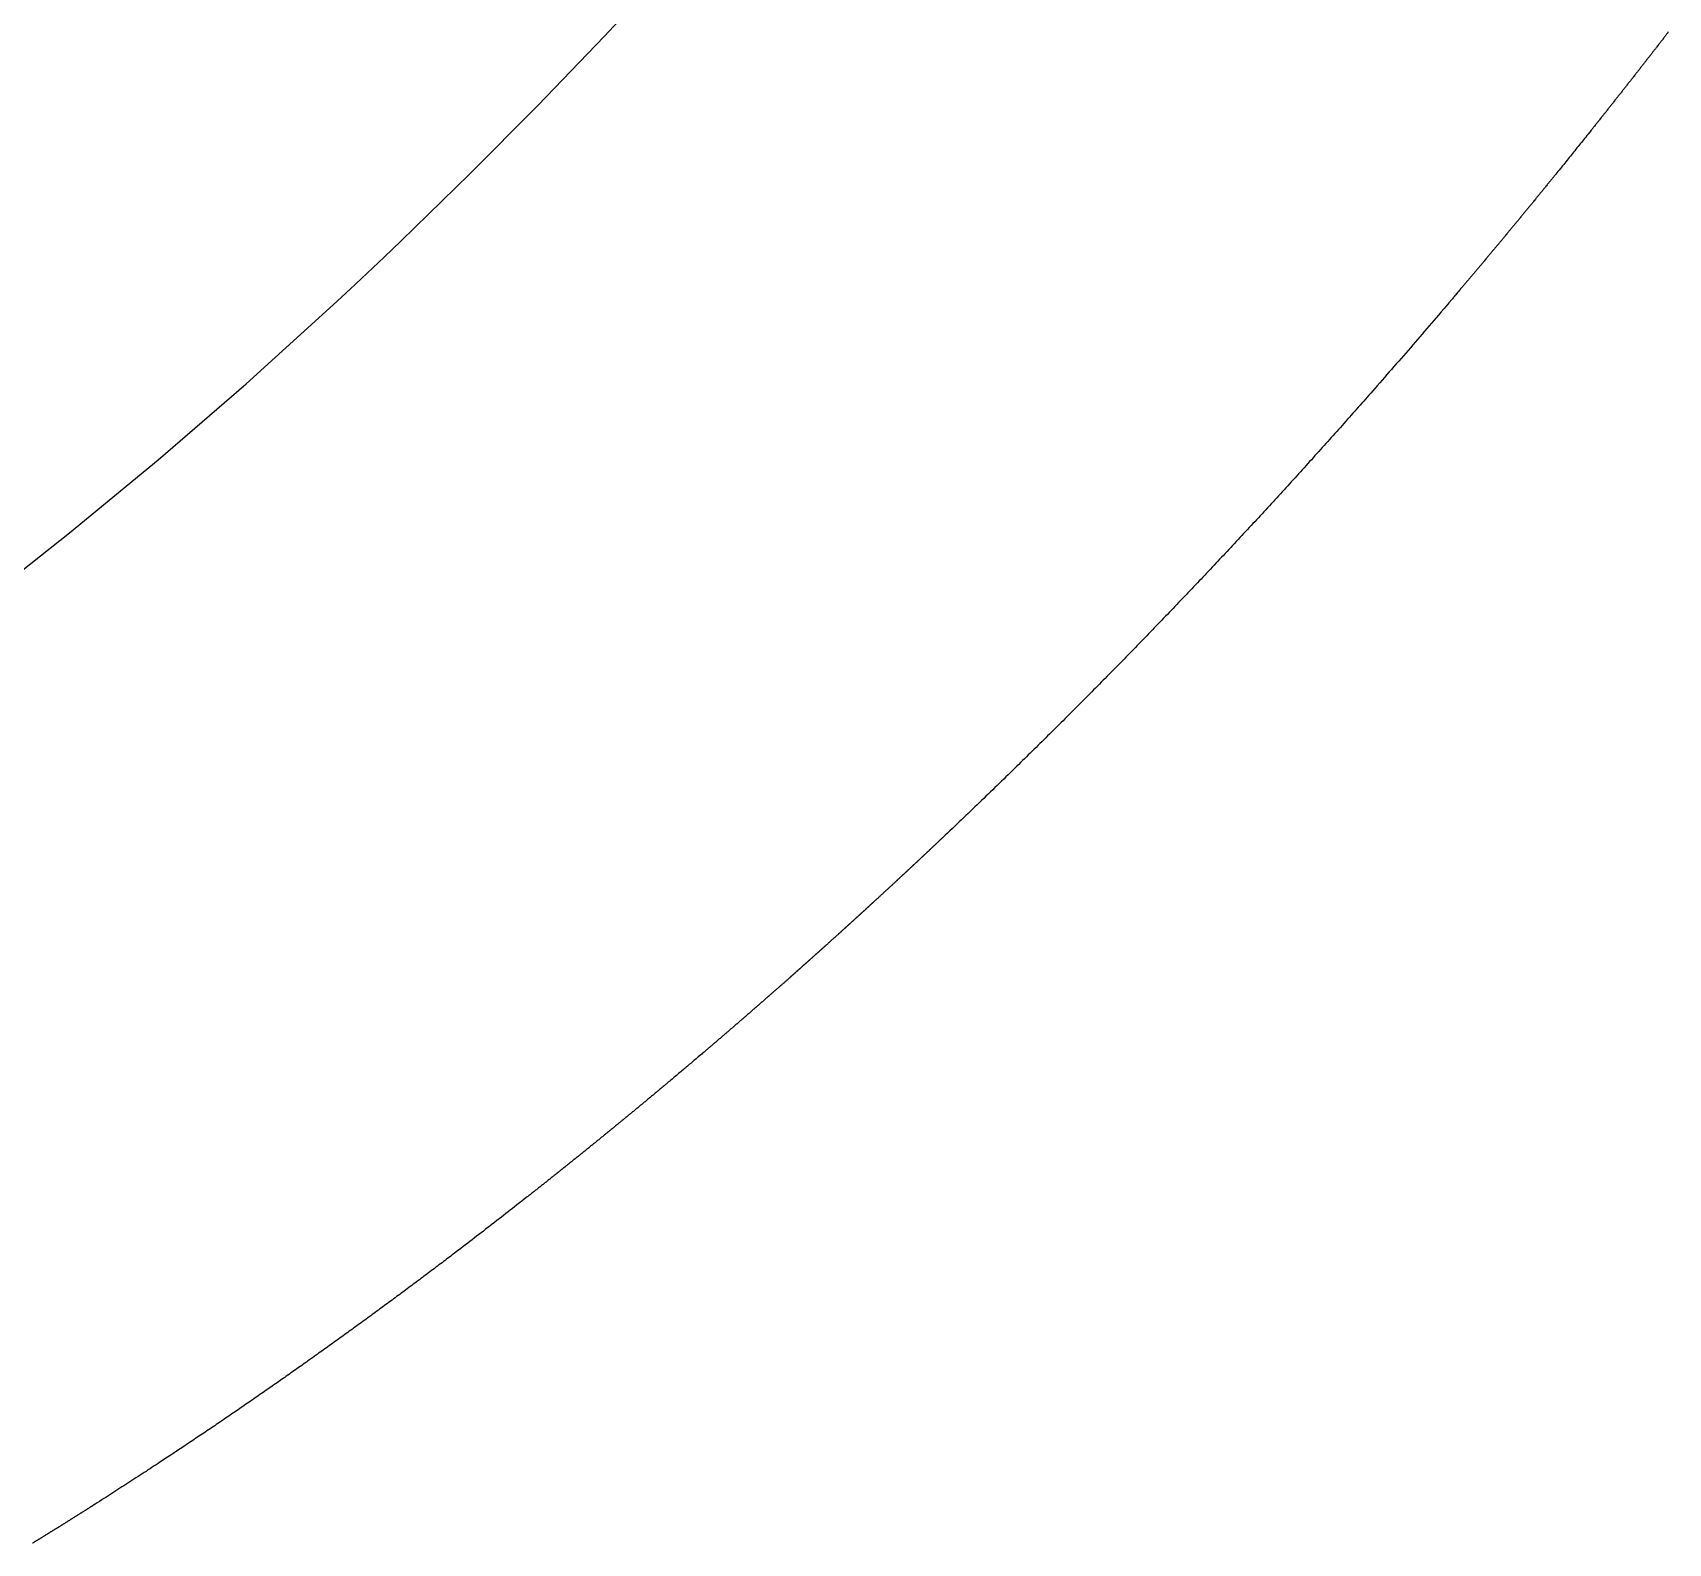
# Model space of a CAD drawing. Header units: millimetres. Extents: x 0 to 1000, y 0 to 100.
# Drawn here: x 67.69 to 85.8, y 56.94 to 73.67 of the extents above; entities that cross this region are included whole.
import ezdxf

# ---------------------------------------------------------------- set-up
doc = ezdxf.new("R2010")
doc.units = ezdxf.units.MM
doc.layers.add('CUT', color=7, linetype='Continuous')

msp = doc.modelspace()

# ---------------------------------------------------------------- linework, layer by layer
at = {"layer": 'CUT'}
for points in [[(67.11, 67.353), (68.097, 68.132), (69.078, 68.943), (70.052, 69.785), (71.016, 70.658), (71.204, 70.834), (71.393, 71.011), (71.581, 71.188), (71.768, 71.367), (72.527, 72.107), (73.279, 72.864), (74.022, 73.637), (74.755, 74.425)], [(85.804, 73.682), (85.798, 73.674), (85.792, 73.666), (85.786, 73.658), (85.78, 73.651), (85.774, 73.643), (85.769, 73.635), (85.763, 73.627), (85.757, 73.62), (85.751, 73.612), (85.745, 73.604), (85.739, 73.596), (85.733, 73.589), (85.727, 73.581), (85.721, 73.573), (85.715, 73.565), (85.709, 73.558), (85.703, 73.55), (85.697, 73.542), (85.691, 73.534), (85.685, 73.527), (85.679, 73.519), (85.673, 73.511), (85.667, 73.503), (85.661, 73.496), (85.655, 73.488), (85.649, 73.48), (85.643, 73.472), (85.637, 73.465), (85.631, 73.457), (85.625, 73.449), (85.619, 73.441), (85.613, 73.434), (85.607, 73.426), (85.601, 73.418), (85.595, 73.411), (85.589, 73.403), (85.583, 73.395), (85.577, 73.387), (85.57, 73.38), (85.564, 73.372), (85.558, 73.364), (85.552, 73.356), (85.546, 73.349), (85.54, 73.341), (85.534, 73.333), (85.528, 73.326), (85.522, 73.318), (85.516, 73.31), (85.51, 73.302), (85.504, 73.295), (85.498, 73.287), (85.492, 73.279), (85.486, 73.271), (85.48, 73.264), (85.474, 73.256), (85.468, 73.248), (85.462, 73.241), (85.456, 73.233), (85.45, 73.225), (85.444, 73.217), (85.438, 73.21), (85.432, 73.202), (85.426, 73.194), (85.42, 73.187), (85.414, 73.179), (85.408, 73.171), (85.402, 73.163), (85.396, 73.156), (85.39, 73.148), (85.384, 73.14), (85.378, 73.133), (85.371, 73.125), (85.365, 73.117), (85.359, 73.11), (85.353, 73.102), (85.347, 73.094), (85.341, 73.086), (85.335, 73.079), (85.329, 73.071), (85.323, 73.063), (85.317, 73.056), (85.311, 73.048), (85.305, 73.04), (85.299, 73.033), (85.293, 73.025), (85.287, 73.017), (85.281, 73.009), (85.275, 73.002), (85.269, 72.994), (85.262, 72.986), (85.256, 72.979), (85.25, 72.971), (85.244, 72.963), (85.238, 72.956), (85.232, 72.948), (85.226, 72.94), (85.22, 72.933), (85.214, 72.925), (85.208, 72.917), (85.202, 72.91), (85.196, 72.902), (85.19, 72.894), (85.184, 72.886), (85.178, 72.879), (85.171, 72.871), (85.165, 72.863), (85.159, 72.856), (85.153, 72.848), (85.147, 72.84), (85.141, 72.833), (85.135, 72.825), (85.129, 72.817), (85.123, 72.81), (85.117, 72.802), (85.111, 72.794), (85.105, 72.787), (85.098, 72.779), (85.092, 72.771), (85.086, 72.764), (85.08, 72.756), (85.074, 72.748), (85.068, 72.741), (85.062, 72.733), (85.056, 72.725), (85.05, 72.718), (85.044, 72.71), (85.037, 72.702), (85.031, 72.695), (85.025, 72.687), (85.019, 72.679), (85.013, 72.672), (85.007, 72.664), (85.001, 72.656), (84.995, 72.648), (84.988, 72.64), (84.982, 72.633), (84.976, 72.626), (84.971, 72.619), (84.966, 72.613), (84.96, 72.605), (84.952, 72.595), (84.942, 72.582), (84.93, 72.567), (84.916, 72.551), (84.903, 72.534), (84.891, 72.518), (84.878, 72.503), (84.866, 72.488), (84.854, 72.473), (84.842, 72.458), (84.83, 72.443), (84.818, 72.427), (84.805, 72.412), (84.793, 72.397), (84.781, 72.382), (84.769, 72.366), (84.756, 72.351), (84.744, 72.336), (84.732, 72.321), (84.72, 72.305), (84.707, 72.29), (84.695, 72.275), (84.683, 72.26), (84.67, 72.244), (84.658, 72.229), (84.646, 72.215), (84.634, 72.2), (84.622, 72.184), (84.609, 72.169), (84.596, 72.152), (84.582, 72.136), (84.57, 72.121), (84.56, 72.108), (84.552, 72.098), (84.546, 72.09), (84.54, 72.084), (84.535, 72.078), (84.53, 72.071), (84.523, 72.063), (84.517, 72.055), (84.511, 72.047), (84.504, 72.039), (84.498, 72.032), (84.492, 72.024), (84.486, 72.017), (84.48, 72.009), (84.474, 72.002), (84.468, 71.994), (84.461, 71.987), (84.455, 71.979), (84.449, 71.972), (84.443, 71.964), (84.437, 71.956), (84.431, 71.949), (84.424, 71.941), (84.418, 71.934), (84.412, 71.926), (84.406, 71.919), (84.4, 71.911), (84.394, 71.904), (84.387, 71.896), (84.381, 71.888), (84.375, 71.881), (84.369, 71.873), (84.363, 71.866), (84.356, 71.858), (84.35, 71.851), (84.344, 71.843), (84.338, 71.836), (84.332, 71.828), (84.326, 71.82), (84.319, 71.813), (84.313, 71.805), (84.307, 71.798), (84.301, 71.79), (84.295, 71.783), (84.288, 71.775), (84.282, 71.768), (84.276, 71.76), (84.27, 71.753), (84.264, 71.745), (84.257, 71.737), (84.251, 71.73), (84.245, 71.722), (84.239, 71.715), (84.233, 71.707), (84.227, 71.7), (84.22, 71.692), (84.214, 71.685), (84.208, 71.677), (84.202, 71.67), (84.196, 71.662), (84.189, 71.655), (84.183, 71.647), (84.177, 71.64), (84.171, 71.632), (84.165, 71.624), (84.158, 71.617), (84.152, 71.609), (84.146, 71.602), (84.14, 71.594), (84.133, 71.587), (84.127, 71.579), (84.121, 71.572), (84.115, 71.564), (84.109, 71.557), (84.102, 71.549), (84.096, 71.542), (84.09, 71.534), (84.084, 71.527), (84.078, 71.519), (84.071, 71.512), (84.065, 71.504), (84.059, 71.497), (84.053, 71.489), (84.046, 71.482), (84.04, 71.474), (84.034, 71.467), (84.028, 71.459), (84.022, 71.451), (84.015, 71.444), (84.009, 71.436), (84.003, 71.429), (83.997, 71.421), (83.99, 71.414), (83.984, 71.406), (83.978, 71.399), (83.972, 71.391), (83.965, 71.384), (83.959, 71.376), (83.953, 71.369), (83.947, 71.361), (83.94, 71.354), (83.934, 71.346), (83.928, 71.339), (83.922, 71.331), (83.916, 71.324), (83.909, 71.316), (83.903, 71.309), (83.897, 71.301), (83.891, 71.294), (83.884, 71.286), (83.878, 71.279), (83.872, 71.271), (83.866, 71.264), (83.859, 71.256), (83.853, 71.249), (83.847, 71.242), (83.841, 71.234), (83.834, 71.227), (83.828, 71.219), (83.822, 71.212), (83.816, 71.204), (83.809, 71.197), (83.803, 71.189), (83.797, 71.182), (83.79, 71.174), (83.784, 71.167), (83.778, 71.159), (83.772, 71.152), (83.765, 71.144), (83.759, 71.137), (83.753, 71.129), (83.747, 71.122), (83.74, 71.114), (83.734, 71.107), (83.728, 71.099), (83.722, 71.092), (83.715, 71.084), (83.709, 71.077), (83.703, 71.069), (83.696, 71.062), (83.69, 71.055), (83.684, 71.047), (83.678, 71.04), (83.671, 71.032), (83.665, 71.025), (83.659, 71.017), (83.653, 71.01), (83.646, 71.002), (83.64, 70.995), (83.634, 70.987), (83.627, 70.98), (83.621, 70.972), (83.615, 70.965), (83.609, 70.957), (83.602, 70.95), (83.596, 70.943), (83.59, 70.935), (83.583, 70.928), (83.577, 70.92), (83.571, 70.913), (83.564, 70.905), (83.558, 70.898), (83.552, 70.89), (83.546, 70.883), (83.539, 70.875), (83.533, 70.868), (83.527, 70.861), (83.52, 70.853), (83.514, 70.846), (83.508, 70.838), (83.501, 70.831), (83.495, 70.823), (83.489, 70.816), (83.483, 70.808), (83.476, 70.801), (83.47, 70.794), (83.464, 70.786), (83.457, 70.779), (83.451, 70.771), (83.445, 70.764), (83.438, 70.756), (83.432, 70.749), (83.426, 70.742), (83.42, 70.735), (83.413, 70.727), (83.406, 70.718), (83.399, 70.71), (83.393, 70.702), (83.388, 70.697), (83.385, 70.693), (83.381, 70.689), (83.375, 70.682), (83.363, 70.667), (83.343, 70.644), (83.317, 70.614), (83.288, 70.58), (83.259, 70.546), (83.232, 70.514), (83.206, 70.484), (83.181, 70.454), (83.156, 70.425), (83.13, 70.396), (83.105, 70.366), (83.078, 70.335), (83.052, 70.305), (83.026, 70.274), (83, 70.244), (82.974, 70.214), (82.948, 70.184), (82.922, 70.154), (82.896, 70.124), (82.87, 70.094), (82.844, 70.064), (82.818, 70.034), (82.792, 70.004), (82.766, 69.974), (82.74, 69.944), (82.714, 69.915), (82.688, 69.885), (82.662, 69.855), (82.635, 69.824), (82.608, 69.793), (82.58, 69.762), (82.554, 69.732), (82.53, 69.705), (82.508, 69.68), (82.488, 69.657), (82.469, 69.636), (82.451, 69.615), (82.431, 69.593), (82.411, 69.57), (82.391, 69.548), (82.371, 69.525), (82.351, 69.502), (82.331, 69.48), (82.311, 69.457), (82.292, 69.435), (82.272, 69.413), (82.252, 69.39), (82.232, 69.368), (82.212, 69.345), (82.192, 69.323), (82.172, 69.3), (82.152, 69.278), (82.132, 69.256), (82.112, 69.233), (82.092, 69.211), (82.072, 69.189), (82.052, 69.166), (82.032, 69.144), (82.012, 69.122), (81.992, 69.099), (81.972, 69.077), (81.952, 69.055), (81.932, 69.032), (81.911, 69.01), (81.891, 68.988), (81.871, 68.965), (81.851, 68.943), (81.831, 68.921), (81.811, 68.899), (81.791, 68.876), (81.771, 68.854), (81.75, 68.832), (81.73, 68.81), (81.71, 68.787), (81.69, 68.765), (81.67, 68.743), (81.65, 68.721), (81.629, 68.698), (81.609, 68.676), (81.589, 68.654), (81.569, 68.632), (81.549, 68.61), (81.528, 68.588), (81.508, 68.565), (81.488, 68.543), (81.467, 68.521), (81.447, 68.499), (81.427, 68.477), (81.407, 68.455), (81.386, 68.433), (81.366, 68.411), (81.346, 68.389), (81.325, 68.366), (81.305, 68.344), (81.285, 68.322), (81.264, 68.3), (81.244, 68.278), (81.224, 68.256), (81.203, 68.234), (81.183, 68.212), (81.162, 68.19), (81.142, 68.168), (81.122, 68.146), (81.101, 68.124), (81.081, 68.102), (81.06, 68.08), (81.04, 68.058), (81.019, 68.036), (80.999, 68.014), (80.978, 67.992), (80.958, 67.97), (80.937, 67.948), (80.917, 67.927), (80.896, 67.905), (80.876, 67.883), (80.855, 67.861), (80.835, 67.839), (80.814, 67.817), (80.794, 67.795), (80.773, 67.773), (80.753, 67.751), (80.732, 67.73), (80.711, 67.708), (80.691, 67.686), (80.67, 67.664), (80.65, 67.642), (80.629, 67.62), (80.608, 67.599), (80.588, 67.577), (80.567, 67.555), (80.546, 67.533), (80.526, 67.512), (80.505, 67.49), (80.484, 67.468), (80.464, 67.446), (80.443, 67.425), (80.422, 67.403), (80.402, 67.381), (80.381, 67.359), (80.36, 67.338), (80.339, 67.316), (80.319, 67.294), (80.298, 67.273), (80.277, 67.251), (80.256, 67.229), (80.236, 67.208), (80.215, 67.186), (80.194, 67.164), (80.173, 67.143), (80.152, 67.121), (80.131, 67.1), (80.111, 67.078), (80.09, 67.056), (80.069, 67.035), (80.048, 67.013), (80.027, 66.992), (80.006, 66.97), (79.985, 66.948), (79.965, 66.927), (79.944, 66.905), (79.923, 66.884), (79.902, 66.862), (79.881, 66.841), (79.86, 66.819), (79.839, 66.798), (79.818, 66.776), (79.797, 66.755), (79.776, 66.733), (79.755, 66.712), (79.734, 66.69), (79.713, 66.669), (79.692, 66.648), (79.671, 66.626), (79.65, 66.605), (79.629, 66.583), (79.608, 66.562), (79.587, 66.541), (79.566, 66.519), (79.545, 66.498), (79.524, 66.476), (79.503, 66.455), (79.482, 66.434), (79.46, 66.412), (79.439, 66.391), (79.418, 66.37), (79.397, 66.348), (79.376, 66.327), (79.355, 66.306), (79.334, 66.284), (79.313, 66.263), (79.291, 66.242), (79.27, 66.221), (79.249, 66.199), (79.228, 66.178), (79.207, 66.157), (79.185, 66.136), (79.164, 66.114), (79.143, 66.093), (79.122, 66.072), (79.1, 66.051), (79.079, 66.03), (79.058, 66.008), (79.037, 65.987), (79.015, 65.966), (78.994, 65.945), (78.973, 65.924), (78.951, 65.903), (78.93, 65.882), (78.909, 65.86), (78.887, 65.839), (78.866, 65.818), (78.845, 65.797), (78.823, 65.776), (78.802, 65.755), (78.781, 65.734), (78.759, 65.713), (78.738, 65.692), (78.716, 65.671), (78.695, 65.649), (78.673, 65.628), (78.652, 65.608), (78.631, 65.587), (78.61, 65.567), (78.589, 65.546), (78.566, 65.524), (78.543, 65.501), (78.518, 65.477), (78.493, 65.452), (78.468, 65.428), (78.444, 65.404), (78.419, 65.38), (78.394, 65.356), (78.37, 65.333), (78.346, 65.309), (78.321, 65.285), (78.296, 65.261), (78.272, 65.237), (78.247, 65.213), (78.222, 65.19), (78.198, 65.166), (78.173, 65.142), (78.148, 65.119), (78.124, 65.095), (78.099, 65.071), (78.074, 65.047), (78.049, 65.023), (78.024, 64.999), (77.999, 64.976), (77.975, 64.953), (77.951, 64.93), (77.927, 64.907), (77.902, 64.883), (77.876, 64.858), (77.847, 64.831), (77.819, 64.804), (77.795, 64.781), (77.776, 64.764), (77.767, 64.754), (77.763, 64.751), (77.764, 64.751), (77.764, 64.752), (77.763, 64.751), (77.76, 64.748), (77.756, 64.744), (77.752, 64.74), (77.748, 64.737), (77.745, 64.734), (77.742, 64.731), (77.739, 64.729), (77.736, 64.726), (77.733, 64.723), (77.73, 64.72), (77.727, 64.717), (77.724, 64.714), (77.721, 64.711), (77.718, 64.708), (77.715, 64.705), (77.712, 64.702), (77.709, 64.7), (77.705, 64.697), (77.702, 64.694), (77.699, 64.691), (77.696, 64.688), (77.693, 64.685), (77.69, 64.682), (77.687, 64.679), (77.684, 64.676), (77.681, 64.673), (77.678, 64.67), (77.675, 64.667), (77.671, 64.665), (77.668, 64.662), (77.665, 64.659), (77.662, 64.656), (77.659, 64.653), (77.656, 64.65), (77.653, 64.647), (77.65, 64.644), (77.647, 64.641), (77.644, 64.638), (77.641, 64.635), (77.637, 64.632), (77.634, 64.63), (77.631, 64.627), (77.628, 64.624), (77.625, 64.621), (77.622, 64.618), (77.619, 64.615), (77.616, 64.612), (77.613, 64.609), (77.61, 64.606), (77.607, 64.603), (77.603, 64.6), (77.6, 64.597), (77.597, 64.595), (77.594, 64.592), (77.591, 64.589), (77.588, 64.586), (77.585, 64.583), (77.582, 64.58), (77.579, 64.577), (77.576, 64.574), (77.573, 64.571), (77.569, 64.568), (77.566, 64.565), (77.563, 64.563), (77.56, 64.56), (77.557, 64.557), (77.554, 64.554), (77.551, 64.551), (77.548, 64.548), (77.545, 64.545), (77.542, 64.542), (77.538, 64.539), (77.535, 64.536), (77.532, 64.534), (77.529, 64.531), (77.526, 64.528), (77.523, 64.525), (77.52, 64.522), (77.517, 64.519), (77.514, 64.516), (77.511, 64.513), (77.507, 64.51), (77.504, 64.507), (77.501, 64.504), (77.498, 64.502), (77.495, 64.499), (77.492, 64.496), (77.489, 64.493), (77.486, 64.49), (77.483, 64.487), (77.48, 64.484), (77.476, 64.481), (77.473, 64.478), (77.47, 64.475), (77.467, 64.472), (77.464, 64.47), (77.461, 64.467), (77.458, 64.464), (77.455, 64.461), (77.452, 64.458), (77.449, 64.455), (77.445, 64.452), (77.442, 64.449), (77.439, 64.446), (77.436, 64.443), (77.433, 64.441), (77.43, 64.438), (77.427, 64.435), (77.424, 64.432), (77.421, 64.429), (77.417, 64.426), (77.414, 64.423), (77.411, 64.42), (77.408, 64.417), (77.405, 64.414), (77.402, 64.412), (77.399, 64.409), (77.396, 64.406), (77.393, 64.403), (77.39, 64.4), (77.386, 64.397), (77.383, 64.394), (77.38, 64.391), (77.377, 64.388), (77.374, 64.385), (77.371, 64.383), (77.368, 64.38), (77.365, 64.377), (77.362, 64.374), (77.358, 64.371), (77.355, 64.368), (77.352, 64.365), (77.349, 64.362), (77.346, 64.359), (77.343, 64.357), (77.34, 64.354), (77.337, 64.351), (77.334, 64.348), (77.33, 64.345), (77.327, 64.342), (77.324, 64.339), (77.321, 64.336), (77.318, 64.333), (77.315, 64.33), (77.312, 64.328), (77.309, 64.325), (77.306, 64.322), (77.302, 64.319), (77.299, 64.316), (77.296, 64.313), (77.293, 64.31), (77.29, 64.307), (77.287, 64.304), (77.284, 64.302), (77.281, 64.299), (77.278, 64.296), (77.274, 64.293), (77.271, 64.29), (77.268, 64.287), (77.265, 64.284), (77.262, 64.281), (77.259, 64.278), (77.256, 64.276), (77.253, 64.273), (77.25, 64.27), (77.246, 64.267), (77.243, 64.264), (77.24, 64.261), (77.237, 64.258), (77.234, 64.255), (77.231, 64.252), (77.228, 64.25), (77.225, 64.247), (77.222, 64.244), (77.218, 64.241), (77.215, 64.238), (77.212, 64.235), (77.209, 64.232), (77.206, 64.229), (77.203, 64.226), (77.2, 64.223), (77.196, 64.221), (77.193, 64.218), (77.191, 64.215), (77.188, 64.213), (77.185, 64.21), (77.181, 64.206), (77.176, 64.202), (77.171, 64.197), (77.166, 64.192), (77.16, 64.187), (77.155, 64.182), (77.15, 64.177), (77.144, 64.172), (77.139, 64.168), (77.134, 64.163), (77.129, 64.158), (77.124, 64.153), (77.119, 64.149), (77.113, 64.144), (77.108, 64.139), (77.103, 64.134), (77.098, 64.129), (77.093, 64.125), (77.087, 64.12), (77.082, 64.115), (77.077, 64.11), (77.072, 64.105), (77.066, 64.1), (77.061, 64.096), (77.056, 64.091), (77.051, 64.086), (77.046, 64.082), (77.041, 64.077), (77.035, 64.072), (77.03, 64.066), (77.024, 64.061), (77.019, 64.057), (77.014, 64.053), (77.011, 64.05), (77.009, 64.048), (77.008, 64.046), (77.006, 64.045), (77.004, 64.043), (77.002, 64.041), (77, 64.039), (76.998, 64.037), (76.996, 64.035), (76.993, 64.033), (76.991, 64.031), (76.989, 64.03), (76.987, 64.028), (76.985, 64.026), (76.983, 64.024), (76.981, 64.022), (76.979, 64.02), (76.977, 64.018), (76.975, 64.016), (76.973, 64.014), (76.971, 64.012), (76.969, 64.01), (76.966, 64.009), (76.964, 64.007), (76.962, 64.005), (76.96, 64.003), (76.958, 64.001), (76.956, 63.999), (76.954, 63.997), (76.952, 63.995), (76.95, 63.993), (76.948, 63.991), (76.946, 63.989), (76.943, 63.987), (76.941, 63.986), (76.939, 63.984), (76.937, 63.982), (76.935, 63.98), (76.933, 63.978), (76.931, 63.976), (76.929, 63.974), (76.927, 63.972), (76.925, 63.97), (76.923, 63.968), (76.92, 63.966), (76.918, 63.964), (76.916, 63.963), (76.914, 63.961), (76.912, 63.959), (76.91, 63.957), (76.908, 63.955), (76.906, 63.953), (76.904, 63.951), (76.902, 63.949), (76.9, 63.947), (76.897, 63.945), (76.895, 63.943), (76.893, 63.942), (76.891, 63.94), (76.889, 63.938), (76.887, 63.936), (76.885, 63.934), (76.883, 63.932), (76.881, 63.93), (76.879, 63.928), (76.877, 63.926), (76.874, 63.924), (76.872, 63.922), (76.87, 63.921), (76.868, 63.919), (76.866, 63.917), (76.864, 63.915), (76.862, 63.913), (76.86, 63.911), (76.858, 63.909), (76.856, 63.907), (76.854, 63.905), (76.851, 63.903), (76.849, 63.901), (76.847, 63.899), (76.845, 63.898), (76.843, 63.896), (76.841, 63.894), (76.839, 63.892), (76.837, 63.89), (76.835, 63.888), (76.833, 63.886), (76.831, 63.884), (76.828, 63.882), (76.826, 63.88), (76.824, 63.878), (76.822, 63.877), (76.82, 63.875), (76.818, 63.873), (76.816, 63.871), (76.814, 63.869), (76.812, 63.867), (76.81, 63.865), (76.808, 63.863), (76.805, 63.861), (76.803, 63.859), (76.801, 63.858), (76.799, 63.856), (76.797, 63.854), (76.795, 63.852), (76.793, 63.85), (76.791, 63.848), (76.789, 63.846), (76.787, 63.844), (76.785, 63.842), (76.782, 63.84), (76.78, 63.838), (76.778, 63.837), (76.776, 63.835), (76.774, 63.833), (76.772, 63.831), (76.77, 63.829), (76.768, 63.827), (76.766, 63.825), (76.764, 63.823), (76.761, 63.821), (76.759, 63.819), (76.757, 63.817), (76.755, 63.816), (76.753, 63.814), (76.751, 63.812), (76.749, 63.81), (76.747, 63.808), (76.745, 63.806), (76.743, 63.804), (76.741, 63.802), (76.738, 63.8), (76.736, 63.798), (76.734, 63.796), (76.732, 63.795), (76.73, 63.793), (76.728, 63.791), (76.726, 63.789), (76.724, 63.787), (76.722, 63.785), (76.72, 63.783), (76.717, 63.781), (76.715, 63.779), (76.713, 63.777), (76.711, 63.776), (76.709, 63.774), (76.707, 63.772), (76.705, 63.77), (76.703, 63.768), (76.701, 63.766), (76.699, 63.764), (76.696, 63.762), (76.694, 63.76), (76.692, 63.758), (76.69, 63.757), (76.688, 63.755), (76.686, 63.753), (76.684, 63.751), (76.682, 63.749), (76.68, 63.747), (76.678, 63.745), (76.676, 63.743), (76.673, 63.741), (76.671, 63.739), (76.669, 63.737), (76.667, 63.736), (76.665, 63.734), (76.663, 63.732), (76.661, 63.73), (76.659, 63.728), (76.657, 63.726), (76.655, 63.724), (76.652, 63.722), (76.65, 63.72), (76.648, 63.718), (76.646, 63.717), (76.644, 63.715), (76.642, 63.713), (76.64, 63.711), (76.638, 63.709), (76.636, 63.707), (76.634, 63.705), (76.631, 63.703), (76.629, 63.701), (76.627, 63.699), (76.625, 63.697), (76.623, 63.695), (76.621, 63.694), (76.619, 63.692), (76.617, 63.691), (76.615, 63.689), (76.613, 63.686), (76.609, 63.683), (76.605, 63.679), (76.6, 63.675), (76.596, 63.671), (76.591, 63.667), (76.587, 63.663), (76.583, 63.659), (76.579, 63.656), (76.575, 63.652), (76.571, 63.648), (76.566, 63.644), (76.562, 63.641), (76.558, 63.637), (76.554, 63.633), (76.549, 63.629), (76.545, 63.625), (76.541, 63.622), (76.537, 63.618), (76.533, 63.614), (76.528, 63.61), (76.524, 63.606), (76.52, 63.603), (76.516, 63.599), (76.512, 63.595), (76.508, 63.591), (76.503, 63.588), (76.499, 63.584), (76.495, 63.58), (76.49, 63.576), (76.486, 63.572), (76.482, 63.568), (76.478, 63.565), (76.475, 63.562), (76.473, 63.56), (76.471, 63.559), (76.47, 63.557), (76.468, 63.555), (76.466, 63.554), (76.463, 63.552), (76.461, 63.55), (76.459, 63.548), (76.457, 63.546), (76.455, 63.544), (76.453, 63.542), (76.451, 63.54), (76.448, 63.538), (76.446, 63.536), (76.444, 63.534), (76.442, 63.533), (76.44, 63.531), (76.438, 63.529), (76.436, 63.527), (76.434, 63.525), (76.432, 63.523), (76.43, 63.521), (76.427, 63.519), (76.425, 63.517), (76.423, 63.516), (76.421, 63.514), (76.419, 63.512), (76.417, 63.51), (76.415, 63.508), (76.413, 63.506), (76.411, 63.504), (76.408, 63.502), (76.406, 63.5), (76.404, 63.499), (76.402, 63.497), (76.4, 63.495), (76.398, 63.493), (76.396, 63.491), (76.394, 63.489), (76.392, 63.487), (76.389, 63.485), (76.387, 63.483), (76.385, 63.482), (76.383, 63.48), (76.381, 63.478), (76.379, 63.476), (76.377, 63.474), (76.375, 63.472), (76.373, 63.47), (76.371, 63.468), (76.368, 63.466), (76.366, 63.465), (76.364, 63.463), (76.362, 63.461), (76.36, 63.459), (76.358, 63.457), (76.356, 63.455), (76.354, 63.453), (76.352, 63.451), (76.349, 63.449), (76.347, 63.448), (76.345, 63.446), (76.343, 63.444), (76.341, 63.442), (76.339, 63.44), (76.337, 63.438), (76.335, 63.436), (76.333, 63.434), (76.33, 63.432), (76.328, 63.431), (76.326, 63.429), (76.324, 63.427), (76.322, 63.425), (76.32, 63.423), (76.318, 63.421), (76.316, 63.419), (76.314, 63.417), (76.311, 63.415), (76.309, 63.414), (76.307, 63.412), (76.305, 63.41), (76.303, 63.408), (76.301, 63.406), (76.299, 63.404), (76.297, 63.402), (76.295, 63.4), (76.292, 63.398), (76.29, 63.397), (76.288, 63.395), (76.286, 63.393), (76.284, 63.391), (76.282, 63.389), (76.28, 63.387), (76.278, 63.385), (76.276, 63.383), (76.273, 63.382), (76.271, 63.38), (76.269, 63.378), (76.267, 63.376), (76.265, 63.374), (76.263, 63.372), (76.261, 63.37), (76.259, 63.368), (76.257, 63.366), (76.254, 63.365), (76.252, 63.363), (76.25, 63.361), (76.248, 63.359), (76.246, 63.357), (76.244, 63.355), (76.242, 63.353), (76.24, 63.351), (76.238, 63.349), (76.235, 63.348), (76.233, 63.346), (76.231, 63.344), (76.229, 63.342), (76.227, 63.34), (76.225, 63.338), (76.223, 63.336), (76.221, 63.334), (76.219, 63.333), (76.216, 63.331), (76.214, 63.329), (76.212, 63.327), (76.21, 63.325), (76.208, 63.323), (76.206, 63.321), (76.204, 63.319), (76.202, 63.318), (76.2, 63.316), (76.197, 63.314), (76.195, 63.312), (76.193, 63.31), (76.191, 63.308), (76.189, 63.306), (76.187, 63.304), (76.185, 63.302), (76.183, 63.301), (76.18, 63.299), (76.178, 63.297), (76.176, 63.295), (76.174, 63.293), (76.172, 63.291), (76.17, 63.289), (76.168, 63.287), (76.166, 63.286), (76.164, 63.284), (76.161, 63.282), (76.159, 63.28), (76.157, 63.278), (76.155, 63.276), (76.153, 63.274), (76.151, 63.272), (76.149, 63.271), (76.147, 63.269), (76.145, 63.267), (76.142, 63.265), (76.14, 63.263), (76.138, 63.261), (76.136, 63.259), (76.134, 63.257), (76.132, 63.255), (76.13, 63.254), (76.128, 63.252), (76.125, 63.25), (76.123, 63.248), (76.121, 63.246), (76.119, 63.244), (76.117, 63.242), (76.115, 63.24), (76.113, 63.239), (76.111, 63.237), (76.109, 63.235), (76.106, 63.233), (76.104, 63.231), (76.102, 63.229), (76.1, 63.227), (76.098, 63.225), (76.096, 63.224), (76.094, 63.222), (76.092, 63.22), (76.09, 63.218), (76.087, 63.216), (76.085, 63.214), (76.083, 63.212), (76.081, 63.21), (76.08, 63.209), (76.078, 63.208), (76.076, 63.206), (76.073, 63.203), (76.068, 63.199), (76.062, 63.193), (76.055, 63.187), (76.048, 63.181), (76.042, 63.176), (76.036, 63.17), (76.03, 63.165), (76.024, 63.16), (76.018, 63.155), (76.012, 63.149), (76.006, 63.144), (75.999, 63.138), (75.993, 63.133), (75.987, 63.128), (75.981, 63.122), (75.975, 63.117), (75.969, 63.112), (75.963, 63.106), (75.957, 63.101), (75.951, 63.095), (75.945, 63.09), (75.938, 63.085), (75.932, 63.079), (75.926, 63.074), (75.92, 63.069), (75.914, 63.063), (75.908, 63.058), (75.902, 63.052), (75.895, 63.047), (75.889, 63.041), (75.883, 63.036), (75.878, 63.031), (75.873, 63.027), (75.869, 63.023), (75.865, 63.02), (75.862, 63.017), (75.858, 63.014), (75.854, 63.01), (75.85, 63.007), (75.846, 63.003), (75.842, 63), (75.838, 62.996), (75.834, 62.993), (75.83, 62.989), (75.826, 62.986), (75.822, 62.982), (75.818, 62.979), (75.814, 62.975), (75.81, 62.972), (75.806, 62.968), (75.802, 62.965), (75.798, 62.961), (75.794, 62.958), (75.79, 62.954), (75.786, 62.951), (75.782, 62.947), (75.778, 62.944), (75.774, 62.94), (75.77, 62.937), (75.766, 62.933), (75.762, 62.93), (75.758, 62.926), (75.754, 62.923), (75.75, 62.919), (75.746, 62.916), (75.742, 62.912), (75.738, 62.909), (75.734, 62.905), (75.73, 62.902), (75.726, 62.898), (75.722, 62.895), (75.718, 62.891), (75.714, 62.888), (75.71, 62.884), (75.706, 62.881), (75.702, 62.877), (75.698, 62.874), (75.694, 62.871), (75.69, 62.867), (75.686, 62.864), (75.682, 62.86), (75.678, 62.857), (75.674, 62.853), (75.67, 62.85), (75.666, 62.846), (75.662, 62.843), (75.658, 62.839), (75.654, 62.836), (75.65, 62.832), (75.646, 62.829), (75.642, 62.825), (75.638, 62.822), (75.634, 62.818), (75.63, 62.815), (75.626, 62.811), (75.622, 62.808), (75.618, 62.804), (75.614, 62.801), (75.61, 62.797), (75.606, 62.794), (75.602, 62.791), (75.598, 62.787), (75.594, 62.784), (75.59, 62.78), (75.586, 62.777), (75.582, 62.773), (75.578, 62.77), (75.574, 62.766), (75.57, 62.763), (75.566, 62.759), (75.562, 62.756), (75.558, 62.752), (75.554, 62.749), (75.55, 62.745), (75.546, 62.742), (75.542, 62.738), (75.538, 62.735), (75.534, 62.732), (75.53, 62.728), (75.526, 62.725), (75.522, 62.721), (75.518, 62.718), (75.514, 62.714), (75.51, 62.711), (75.506, 62.707), (75.502, 62.704), (75.498, 62.7), (75.494, 62.697), (75.49, 62.693), (75.486, 62.69), (75.482, 62.686), (75.478, 62.683), (75.474, 62.68), (75.47, 62.676), (75.466, 62.673), (75.462, 62.669), (75.458, 62.666), (75.454, 62.662), (75.45, 62.659), (75.446, 62.655), (75.442, 62.652), (75.438, 62.648), (75.434, 62.645), (75.43, 62.641), (75.426, 62.638), (75.422, 62.635), (75.418, 62.631), (75.414, 62.628), (75.41, 62.624), (75.406, 62.621), (75.402, 62.617), (75.398, 62.614), (75.394, 62.61), (75.39, 62.607), (75.386, 62.603), (75.382, 62.6), (75.378, 62.596), (75.374, 62.593), (75.37, 62.59), (75.366, 62.586), (75.362, 62.583), (75.358, 62.579), (75.354, 62.576), (75.35, 62.572), (75.346, 62.569), (75.342, 62.565), (75.338, 62.562), (75.334, 62.558), (75.33, 62.555), (75.326, 62.552), (75.322, 62.548), (75.318, 62.545), (75.314, 62.541), (75.31, 62.538), (75.306, 62.534), (75.302, 62.531), (75.297, 62.527), (75.293, 62.524), (75.289, 62.521), (75.285, 62.517), (75.281, 62.514), (75.277, 62.51), (75.273, 62.507), (75.269, 62.503), (75.265, 62.5), (75.261, 62.496), (75.257, 62.493), (75.253, 62.49), (75.249, 62.486), (75.245, 62.483), (75.241, 62.479), (75.237, 62.476), (75.233, 62.472), (75.229, 62.469), (75.225, 62.465), (75.221, 62.462), (75.217, 62.459), (75.213, 62.455), (75.209, 62.452), (75.205, 62.448), (75.201, 62.445), (75.197, 62.441), (75.193, 62.438), (75.189, 62.434), (75.185, 62.431), (75.181, 62.428), (75.177, 62.424), (75.173, 62.421), (75.169, 62.417), (75.165, 62.414), (75.161, 62.41), (75.157, 62.407), (75.153, 62.404), (75.149, 62.4), (75.145, 62.397), (75.141, 62.393), (75.136, 62.389), (75.132, 62.386), (75.128, 62.382), (75.124, 62.379), (75.122, 62.377), (75.119, 62.375), (75.115, 62.371), (75.108, 62.366), (75.099, 62.357), (75.087, 62.347), (75.073, 62.336), (75.06, 62.325), (75.047, 62.314), (75.035, 62.304), (75.023, 62.294), (75.012, 62.284), (75, 62.274), (74.988, 62.263), (74.976, 62.253), (74.963, 62.243), (74.951, 62.232), (74.939, 62.222), (74.927, 62.212), (74.915, 62.202), (74.903, 62.192), (74.891, 62.181), (74.879, 62.171), (74.867, 62.161), (74.855, 62.151), (74.842, 62.14), (74.83, 62.13), (74.818, 62.12), (74.806, 62.11), (74.794, 62.1), (74.782, 62.09), (74.77, 62.079), (74.757, 62.069), (74.744, 62.058), (74.732, 62.048), (74.721, 62.039), (74.712, 62.031), (74.704, 62.024), (74.696, 62.018), (74.689, 62.012), (74.681, 62.005), (74.673, 61.998), (74.665, 61.991), (74.657, 61.985), (74.649, 61.978), (74.64, 61.971), (74.632, 61.964), (74.624, 61.957), (74.616, 61.951), (74.608, 61.944), (74.6, 61.937), (74.592, 61.93), (74.584, 61.924), (74.576, 61.917), (74.568, 61.91), (74.56, 61.903), (74.552, 61.897), (74.543, 61.89), (74.535, 61.883), (74.527, 61.877), (74.519, 61.87), (74.511, 61.863), (74.503, 61.856), (74.495, 61.85), (74.487, 61.843), (74.479, 61.836), (74.471, 61.829), (74.462, 61.823), (74.454, 61.816), (74.446, 61.809), (74.438, 61.802), (74.43, 61.796), (74.422, 61.789), (74.414, 61.782), (74.406, 61.776), (74.398, 61.769), (74.389, 61.762), (74.381, 61.755), (74.373, 61.749), (74.365, 61.742), (74.357, 61.735), (74.349, 61.729), (74.341, 61.722), (74.333, 61.715), (74.324, 61.708), (74.316, 61.702), (74.308, 61.695), (74.3, 61.688), (74.292, 61.682), (74.284, 61.675), (74.276, 61.668), (74.268, 61.662), (74.259, 61.655), (74.251, 61.648), (74.243, 61.641), (74.235, 61.635), (74.227, 61.628), (74.219, 61.621), (74.211, 61.615), (74.202, 61.608), (74.194, 61.601), (74.186, 61.595), (74.178, 61.588), (74.17, 61.581), (74.162, 61.575), (74.154, 61.568), (74.145, 61.561), (74.137, 61.555), (74.129, 61.548), (74.121, 61.541), (74.113, 61.535), (74.105, 61.528), (74.097, 61.521), (74.088, 61.515), (74.08, 61.508), (74.072, 61.501), (74.064, 61.495), (74.056, 61.488), (74.048, 61.481), (74.039, 61.475), (74.031, 61.468), (74.023, 61.461), (74.015, 61.455), (74.007, 61.448), (73.999, 61.441), (73.99, 61.435), (73.982, 61.428), (73.974, 61.421), (73.966, 61.415), (73.958, 61.408), (73.95, 61.401), (73.941, 61.395), (73.933, 61.388), (73.925, 61.381), (73.917, 61.375), (73.909, 61.368), (73.9, 61.362), (73.892, 61.355), (73.884, 61.348), (73.876, 61.342), (73.868, 61.335), (73.86, 61.328), (73.851, 61.322), (73.843, 61.315), (73.835, 61.308), (73.827, 61.302), (73.819, 61.295), (73.81, 61.289), (73.802, 61.282), (73.794, 61.275), (73.786, 61.269), (73.778, 61.262), (73.769, 61.256), (73.761, 61.249), (73.753, 61.242), (73.745, 61.236), (73.737, 61.229), (73.728, 61.222), (73.72, 61.216), (73.712, 61.209), (73.704, 61.203), (73.696, 61.196), (73.687, 61.189), (73.679, 61.183), (73.671, 61.176), (73.663, 61.17), (73.655, 61.163), (73.646, 61.156), (73.638, 61.15), (73.63, 61.143), (73.622, 61.137), (73.613, 61.13), (73.605, 61.123), (73.597, 61.117), (73.589, 61.11), (73.581, 61.104), (73.572, 61.097), (73.564, 61.091), (73.556, 61.084), (73.548, 61.077), (73.539, 61.071), (73.531, 61.064), (73.523, 61.058), (73.515, 61.051), (73.507, 61.044), (73.498, 61.038), (73.49, 61.031), (73.482, 61.025), (73.474, 61.018), (73.465, 61.012), (73.457, 61.005), (73.449, 60.999), (73.441, 60.992), (73.432, 60.985), (73.424, 60.979), (73.416, 60.972), (73.408, 60.966), (73.399, 60.959), (73.391, 60.953), (73.383, 60.946), (73.375, 60.939), (73.366, 60.933), (73.358, 60.926), (73.35, 60.92), (73.342, 60.913), (73.333, 60.907), (73.325, 60.9), (73.317, 60.894), (73.309, 60.887), (73.3, 60.881), (73.292, 60.874), (73.284, 60.868), (73.276, 60.861), (73.267, 60.854), (73.259, 60.848), (73.251, 60.841), (73.243, 60.835), (73.235, 60.829), (73.226, 60.822), (73.218, 60.815), (73.209, 60.808), (73.2, 60.801), (73.192, 60.795), (73.185, 60.789), (73.179, 60.785), (73.173, 60.78), (73.165, 60.774), (73.151, 60.763), (73.132, 60.748), (73.107, 60.728), (73.08, 60.707), (73.052, 60.685), (73.026, 60.665), (73.002, 60.645), (72.977, 60.627), (72.953, 60.608), (72.929, 60.589), (72.904, 60.569), (72.879, 60.55), (72.854, 60.53), (72.829, 60.511), (72.804, 60.492), (72.779, 60.473), (72.755, 60.453), (72.73, 60.434), (72.705, 60.415), (72.68, 60.396), (72.655, 60.376), (72.63, 60.357), (72.605, 60.338), (72.58, 60.319), (72.555, 60.3), (72.531, 60.281), (72.506, 60.262), (72.481, 60.243), (72.455, 60.223), (72.429, 60.203), (72.403, 60.183), (72.378, 60.164), (72.355, 60.147), (72.336, 60.132), (72.319, 60.119), (72.304, 60.108), (72.288, 60.096), (72.272, 60.084), (72.256, 60.071), (72.239, 60.058), (72.222, 60.045), (72.205, 60.033), (72.188, 60.02), (72.172, 60.007), (72.155, 59.995), (72.138, 59.982), (72.122, 59.97), (72.105, 59.957), (72.088, 59.944), (72.071, 59.932), (72.055, 59.919), (72.038, 59.907), (72.021, 59.894), (72.004, 59.882), (71.988, 59.869), (71.971, 59.856), (71.954, 59.844), (71.937, 59.831), (71.921, 59.819), (71.904, 59.806), (71.887, 59.794), (71.87, 59.781), (71.853, 59.769), (71.837, 59.756), (71.82, 59.744), (71.803, 59.731), (71.786, 59.719), (71.769, 59.706), (71.753, 59.694), (71.736, 59.681), (71.719, 59.669), (71.702, 59.656), (71.685, 59.644), (71.668, 59.631), (71.652, 59.619), (71.635, 59.607), (71.618, 59.594), (71.601, 59.582), (71.584, 59.569), (71.567, 59.557), (71.551, 59.544), (71.534, 59.532), (71.517, 59.52), (71.5, 59.507), (71.483, 59.495), (71.466, 59.482), (71.449, 59.47), (71.432, 59.458), (71.415, 59.445), (71.399, 59.433), (71.382, 59.421), (71.365, 59.408), (71.348, 59.396), (71.331, 59.384), (71.314, 59.371), (71.297, 59.359), (71.28, 59.347), (71.263, 59.334), (71.246, 59.322), (71.229, 59.31), (71.212, 59.297), (71.195, 59.285), (71.178, 59.273), (71.161, 59.261), (71.145, 59.248), (71.128, 59.236), (71.111, 59.224), (71.094, 59.212), (71.077, 59.199), (71.06, 59.187), (71.043, 59.175), (71.026, 59.163), (71.009, 59.15), (70.992, 59.138), (70.975, 59.126), (70.958, 59.114), (70.941, 59.102), (70.924, 59.089), (70.907, 59.077), (70.889, 59.065), (70.872, 59.053), (70.855, 59.041), (70.838, 59.029), (70.821, 59.016), (70.804, 59.004), (70.787, 58.992), (70.77, 58.98), (70.753, 58.968), (70.736, 58.956), (70.719, 58.944), (70.702, 58.931), (70.685, 58.919), (70.668, 58.907), (70.651, 58.895), (70.633, 58.883), (70.616, 58.871), (70.599, 58.859), (70.582, 58.847), (70.565, 58.835), (70.548, 58.823), (70.531, 58.811), (70.514, 58.799), (70.497, 58.787), (70.479, 58.774), (70.462, 58.762), (70.445, 58.75), (70.428, 58.738), (70.411, 58.726), (70.394, 58.714), (70.377, 58.702), (70.359, 58.69), (70.342, 58.678), (70.325, 58.666), (70.308, 58.654), (70.291, 58.643), (70.273, 58.631), (70.256, 58.619), (70.239, 58.607), (70.222, 58.595), (70.205, 58.583), (70.187, 58.571), (70.17, 58.559), (70.153, 58.547), (70.136, 58.535), (70.119, 58.523), (70.101, 58.511), (70.084, 58.499), (70.067, 58.488), (70.05, 58.476), (70.032, 58.464), (70.015, 58.452), (69.998, 58.44), (69.981, 58.428), (69.963, 58.416), (69.946, 58.405), (69.929, 58.393), (69.912, 58.381), (69.894, 58.369), (69.877, 58.357), (69.86, 58.345), (69.842, 58.334), (69.825, 58.322), (69.808, 58.31), (69.79, 58.298), (69.773, 58.286), (69.756, 58.275), (69.738, 58.263), (69.721, 58.251), (69.704, 58.239), (69.686, 58.228), (69.669, 58.216), (69.652, 58.204), (69.634, 58.193), (69.617, 58.181), (69.6, 58.169), (69.582, 58.157), (69.565, 58.146), (69.548, 58.134), (69.53, 58.122), (69.513, 58.111), (69.495, 58.099), (69.478, 58.087), (69.461, 58.076), (69.443, 58.064), (69.426, 58.052), (69.409, 58.041), (69.391, 58.029), (69.374, 58.017), (69.356, 58.006), (69.339, 57.994), (69.321, 57.983), (69.304, 57.971), (69.287, 57.959), (69.269, 57.948), (69.252, 57.936), (69.234, 57.925), (69.217, 57.913), (69.199, 57.901), (69.181, 57.89), (69.164, 57.878), (69.147, 57.867), (69.13, 57.856), (69.113, 57.845), (69.096, 57.833), (69.077, 57.821), (69.056, 57.807), (69.034, 57.793), (69.011, 57.778), (68.988, 57.762), (68.965, 57.748), (68.943, 57.733), (68.921, 57.719), (68.899, 57.704), (68.877, 57.69), (68.855, 57.675), (68.832, 57.661), (68.81, 57.646), (68.787, 57.632), (68.765, 57.617), (68.743, 57.603), (68.721, 57.588), (68.698, 57.574), (68.676, 57.56), (68.654, 57.545), (68.631, 57.531), (68.609, 57.516), (68.586, 57.502), (68.564, 57.487), (68.542, 57.473), (68.52, 57.459), (68.498, 57.445), (68.476, 57.431), (68.452, 57.416), (68.427, 57.4), (68.401, 57.384), (68.379, 57.37), (68.362, 57.359), (68.352, 57.352), (68.347, 57.349), (68.345, 57.348), (68.343, 57.347), (68.34, 57.344), (68.335, 57.341), (68.33, 57.338), (68.324, 57.334), (68.319, 57.331), (68.314, 57.328), (68.309, 57.325), (68.305, 57.322), (68.3, 57.319), (68.295, 57.316), (68.291, 57.313), (68.286, 57.31), (68.281, 57.307), (68.276, 57.304), (68.271, 57.301), (68.267, 57.298), (68.262, 57.295), (68.257, 57.292), (68.252, 57.289), (68.247, 57.286), (68.243, 57.283), (68.238, 57.28), (68.233, 57.277), (68.228, 57.274), (68.223, 57.271), (68.219, 57.268), (68.214, 57.265), (68.209, 57.262), (68.204, 57.259), (68.2, 57.256), (68.195, 57.253), (68.19, 57.25), (68.185, 57.247), (68.18, 57.244), (68.176, 57.241), (68.171, 57.238), (68.166, 57.235), (68.161, 57.232), (68.156, 57.229), (68.152, 57.226), (68.147, 57.223), (68.142, 57.22), (68.137, 57.217), (68.132, 57.214), (68.128, 57.211), (68.123, 57.208), (68.118, 57.205), (68.113, 57.202), (68.108, 57.199), (68.104, 57.195), (68.099, 57.192), (68.094, 57.189), (68.089, 57.186), (68.084, 57.183), (68.08, 57.18), (68.075, 57.177), (68.07, 57.174), (68.065, 57.171), (68.06, 57.168), (68.056, 57.165), (68.051, 57.162), (68.046, 57.159), (68.041, 57.156), (68.036, 57.153), (68.032, 57.15), (68.027, 57.147), (68.022, 57.144), (68.017, 57.141), (68.012, 57.138), (68.008, 57.135), (68.003, 57.132), (67.998, 57.129), (67.993, 57.126), (67.988, 57.123), (67.984, 57.12), (67.979, 57.117), (67.974, 57.114), (67.969, 57.111), (67.964, 57.108), (67.96, 57.105), (67.955, 57.102), (67.95, 57.099), (67.945, 57.096), (67.94, 57.094), (67.936, 57.091), (67.931, 57.088), (67.926, 57.085), (67.921, 57.082), (67.916, 57.079), (67.911, 57.076), (67.907, 57.073), (67.902, 57.07), (67.897, 57.067), (67.892, 57.064), (67.887, 57.061), (67.883, 57.058), (67.878, 57.055), (67.873, 57.052), (67.868, 57.049), (67.863, 57.046), (67.859, 57.043), (67.854, 57.04), (67.849, 57.037), (67.844, 57.034), (67.839, 57.031), (67.834, 57.028), (67.83, 57.025), (67.825, 57.022), (67.82, 57.019), (67.815, 57.016), (67.81, 57.013), (67.806, 57.01), (67.801, 57.007), (67.796, 57.004), (67.791, 57.001), (67.786, 56.998), (67.781, 56.995), (67.777, 56.992), (67.772, 56.989), (67.767, 56.986), (67.762, 56.983), (67.757, 56.98), (67.753, 56.977), (67.748, 56.974), (67.743, 56.971), (67.738, 56.968), (67.733, 56.965), (67.728, 56.962), (67.724, 56.959), (67.719, 56.956), (67.714, 56.954), (67.709, 56.951), (67.704, 56.948), (67.699, 56.945), (67.695, 56.942), (67.69, 56.939), (67.685, 56.936)]]:
    msp.add_lwpolyline(points, dxfattribs=at)

doc.saveas('drawing.dxf')
